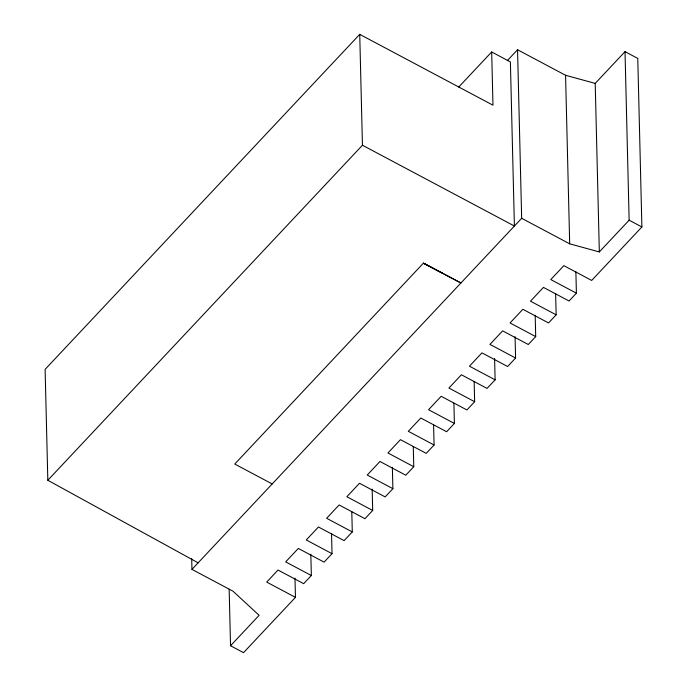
<?xml version="1.0" encoding="UTF-8"?>
<svg xmlns="http://www.w3.org/2000/svg" width="687" height="687" viewBox="0 0 687 687"><rect width="100%" height="100%" fill="white"/><g stroke="black" fill="none" stroke-linecap="round" stroke-linejoin="round"><path stroke-width="1.03" d="M359.73 34.35L362.444 145.232L514.4 226.023L510.389 61.916L491.677 51.963L492.974 105.188L359.73 34.35L45.11 369.383L47.824 480.265L198.122 562.825M47.824 480.265L362.444 145.232M458.701 87.077L491.677 51.963M507.264 60.696L517.543 49.747L565.564 75.278L595.208 83.402L625.024 51.654L637.768 58.429L641.89 226.968L591.679 280.442L563.864 265.654L550.794 279.566L576.402 293.177L569.059 301L543.451 287.389L530.493 301.189L556.152 314.826L548.535 322.942L522.876 309.296L510.046 322.959L535.705 336.604L528.286 344.505L502.626 330.868L489.934 344.385L515.593 358.021L507.616 366.514L481.956 352.869L469.453 366.188L495.112 379.834L487.057 388.413L461.398 374.767L448.929 388.043L474.64 401.715L466.902 409.959L441.191 396.287L428.568 409.727L454.399 423.45L446.619 431.737L420.796 418.005L408.31 431.299L434.081 444.996L426.223 453.368L400.452 439.663L387.94 452.991L413.763 466.722L405.785 475.215L379.963 461.484L367.236 475.035L392.895 488.68L385.158 496.916L359.499 483.279L346.866 496.727L372.689 510.458L364.952 518.702L339.129 504.971L326.626 518.281L352.285 531.927L344.11 540.626L318.45 526.989L306.256 539.973L332.019 553.679L324.084 562.129L298.321 548.432L285.68 561.889L311.34 575.526L303.68 583.684L278.02 570.047L266.711 582.087L295.453 597.364L243.542 652.65L230.54 645.746L229.157 589.206M230.54 645.746L259.119 615.312L233.005 591.206L191.965 569.386L521.665 218.294L517.543 49.747M521.665 218.294L569.686 243.825L599.33 251.94L629.137 220.192L625.024 51.654M442.196 273.031L423.381 263.181L460.917 282.984L423.484 263.078L234.756 464.051L272.189 483.949M629.137 220.192L641.89 226.968M595.208 83.402L599.33 251.94M575.878 271.846L576.402 293.177M565.564 75.278L569.686 243.825M555.628 293.495L556.152 314.826M535.182 315.264L535.705 336.604M515.07 336.69L515.593 358.021M494.588 358.494L495.112 379.834M474.142 381.448L474.64 401.715M453.901 403.183L454.399 423.45M433.583 424.729L434.081 444.996M413.265 446.456L413.763 466.722M392.371 467.34L392.895 488.68M372.165 489.127L372.689 510.458M351.787 511.66L352.285 531.927M331.529 533.413L332.019 553.679M310.816 554.194L311.34 575.526M294.989 578.162L295.453 597.364M191.699 558.72L191.965 569.386"/></g></svg>
